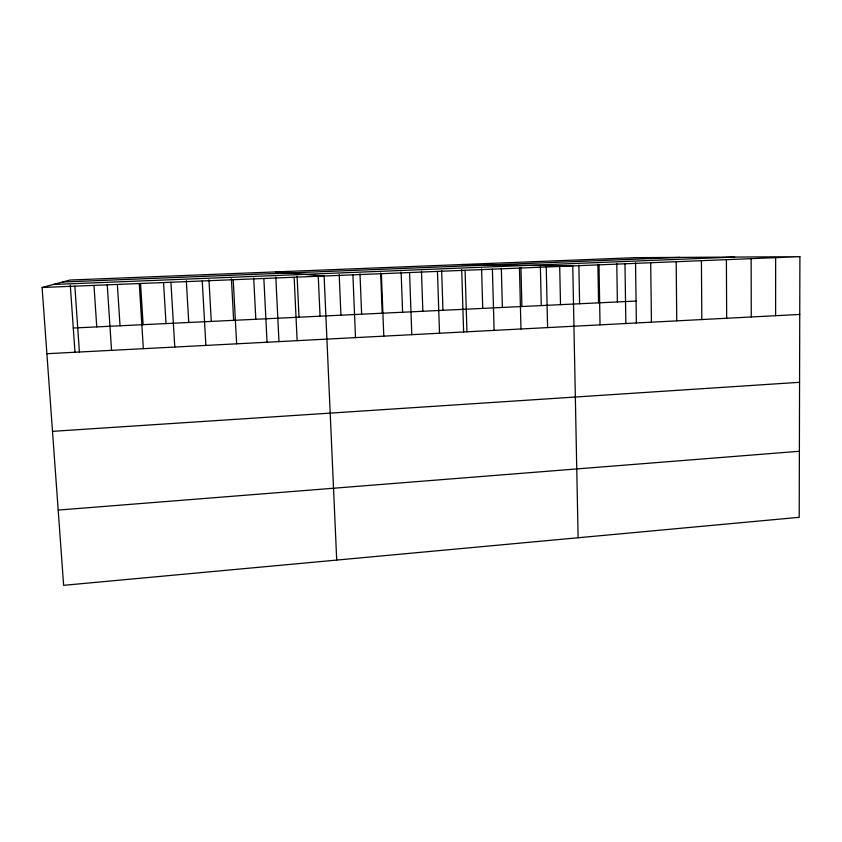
<?xml version="1.0" encoding="UTF-8"?>
<svg xmlns="http://www.w3.org/2000/svg" width="842" height="842" viewBox="0 0 842 842"><rect width="100%" height="100%" fill="white"/><g stroke="black" fill="none" stroke-linecap="round" stroke-linejoin="round"><path stroke-width="1.26" d="M775.619 315.708L775.64 257.663M799.9 256.673L799.205 517.314L63.624 585.327L42.1 287.49L69.949 280.039L635.478 257.663L799.9 256.673L42.1 287.49M58.182 510.084L799.384 451.27M52.499 431.346L799.563 382.31M46.889 353.714L799.742 314.445M73.286 328.022L636.068 301.047M62.645 281.996L679.831 257.389M53.393 284.47L734.719 257.063M461.542 264.546L572.749 265.914L578.117 537.754M275.555 271.903L324.117 276.029L336.705 560.077M74.854 286.164L79.401 352.019M70.307 285.228L74.949 351.935M93.978 285.564L96.756 326.896M107.239 284.849L111.544 350.346M117.364 284.617L120.027 325.78M140.551 283.67L143.119 324.675M139.256 283.543L143.34 348.683M170.926 282.259L174.778 347.041M163.569 282.912L166.021 323.57M186.314 280.67L188.745 322.486M208.953 279.755L211.279 321.402M202.248 280.986L205.88 345.42M233.213 279.723L236.634 343.82M231.413 278.849L233.634 320.328M263.851 278.47L267.051 342.231M253.695 277.944L255.821 319.265M275.808 277.05L278.976 341.652M297.089 276.187L299.015 317.202M294.142 277.239L297.142 340.663M318.223 275.481L320.055 316.192M339.189 274.629L340.926 315.192M359.987 273.787L361.639 314.192M352.903 274.85L355.503 337.621M381.384 273.692L383.794 336.147M380.637 272.945L382.194 313.213M409.57 272.545L411.791 334.684M401.129 272.113L402.602 312.235M421.474 271.292L422.852 311.266M441.661 270.471L442.955 310.298M437.461 271.419L439.513 333.243M465.079 270.293L466.942 331.811M461.7 269.661L463.616 332.022M481.592 269.008L482.719 308.393M492.402 269.177L494.096 330.39M501.327 268.209L502.379 307.456M520.924 267.409L521.903 306.52M519.461 268.082L520.977 328.99M546.237 266.988L547.595 327.601M540.385 266.619L541.269 305.583M559.688 265.84L560.509 304.667M578.864 265.062L579.601 303.752M598.999 264.841L600.03 324.865M597.894 264.293L598.557 302.846M616.786 263.525L617.375 301.941M635.552 262.915L636.363 323.381M624.985 263.788L625.848 323.517M650.708 262.736L651.424 322.181M676.189 261.704L676.747 320.865M701.418 260.673L701.828 319.56M726.393 259.662L726.667 318.265M751.138 258.652L751.264 316.981"/></g></svg>
